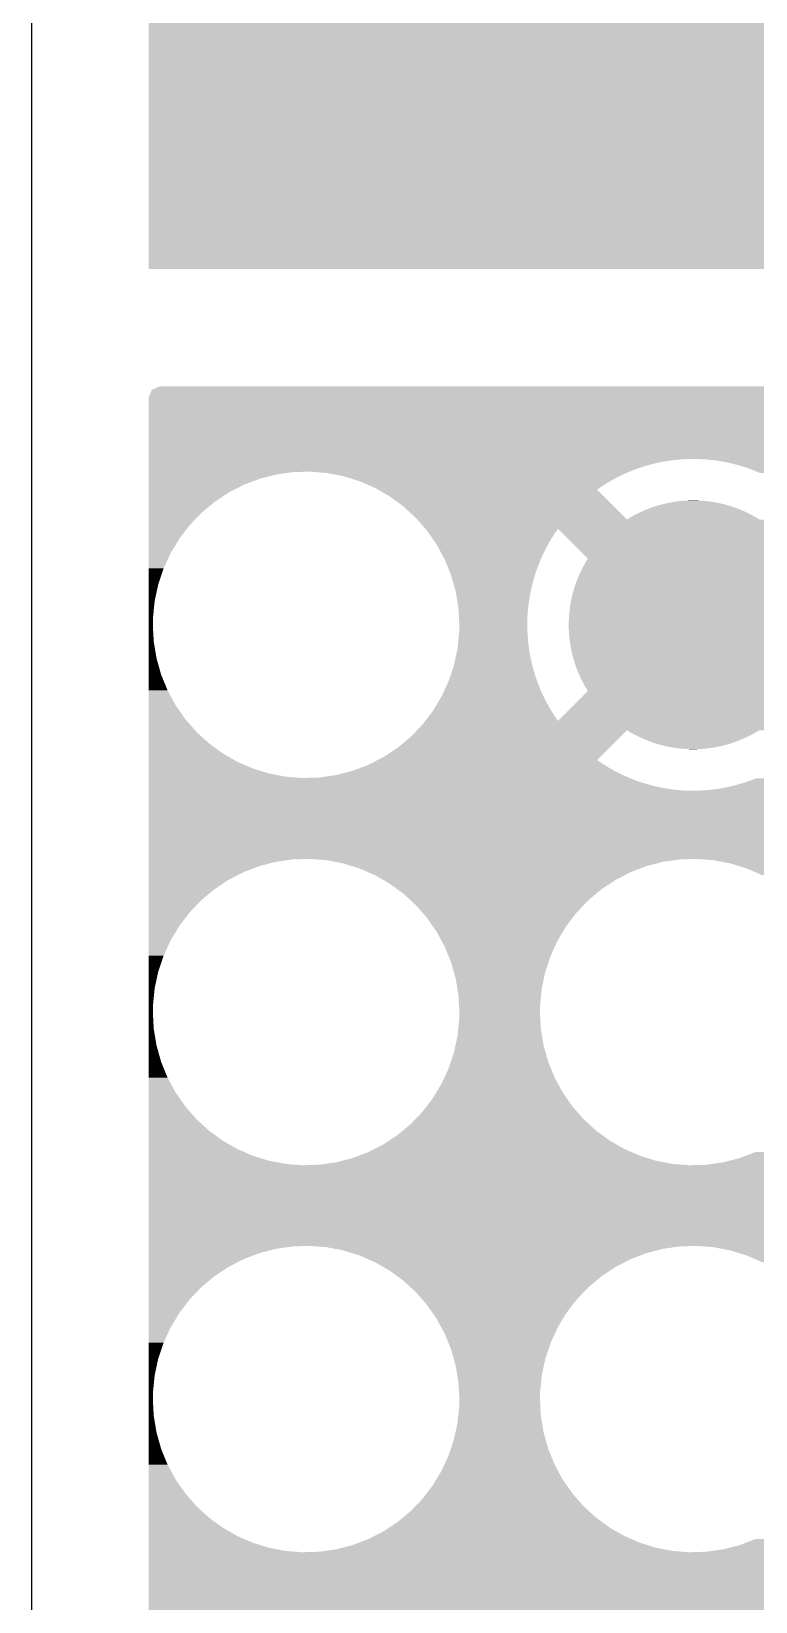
# Model space of a CAD drawing. Extents: x 295 to 953, y 10 to 290.
# Drawn here: x 522.48 to 539.76, y 106.77 to 144.25 of the extents above; entities that cross this region are included whole.
import ezdxf

# ---------------------------------------------------------------- set-up
doc = ezdxf.new("R2010")
doc.units = 0
doc.header["$LTSCALE"] = 5
doc.header["$MEASUREMENT"] = 0
doc.layers.add('PWR1', color=7, linetype='CONTINUOUS')

msp = doc.modelspace()

# ---------------------------------------------------------------- linework, layer by layer
at = {"layer": 'PWR1'}
msp.add_line((522.478, 271.397), (522.478, 75.599), dxfattribs=at)
for points in [[(525.272, 140.165), (525.272, 144.562), (658.545, 140.165), (658.545, 144.562)], [(525.272, 140.125), (525.272, 140.165), (610.027, 140.125), (610.355, 140.165)], [(525.272, 140.04), (525.272, 140.125), (609.708, 140.04), (610.027, 140.125)], [(525.272, 139.914), (525.272, 140.04), (609.404, 139.914), (609.708, 140.04)], [(525.272, 139.747), (525.272, 139.914), (609.119, 139.747), (609.404, 139.914)], [(525.272, 139.544), (525.272, 139.747), (608.859, 139.544), (609.119, 139.747)], [(525.272, 139.307), (525.272, 139.544), (608.63, 139.307), (608.859, 139.544)], [(525.272, 139.042), (525.272, 139.307), (608.434, 139.042), (608.63, 139.307)], [(525.272, 138.752), (525.272, 139.042), (608.276, 138.752), (608.434, 139.042)], [(525.272, 138.571), (525.272, 138.752), (608.207, 138.571), (608.276, 138.752)], [(525.272, 135.5), (525.352, 135.696), (560.195, 135.5), (560.113, 135.696)], [(525.353, 135.696), (525.548, 135.777), (560.113, 135.696), (559.918, 135.777)], [(525.272, 135.496), (525.272, 135.5), (560.197, 135.496), (560.195, 135.5)], [(525.272, 134.041), (525.272, 135.496), (560.197, 134.041), (560.197, 135.496)], [(525.272, 134.036), (525.272, 134.041), (538.056, 134.036), (538.189, 134.041)], [(525.272, 134.041), (525.272, 134.041), (538.189, 134.041), (538.322, 134.041)], [(525.272, 134.026), (525.272, 134.036), (537.923, 134.026), (538.056, 134.036)], [(525.272, 134.012), (525.272, 134.026), (537.791, 134.012), (537.923, 134.026)], [(525.272, 133.994), (525.272, 134.012), (537.659, 133.994), (537.791, 134.012)], [(525.272, 133.971), (525.272, 133.994), (537.528, 133.971), (537.659, 133.994)], [(525.272, 133.944), (525.272, 133.971), (537.397, 133.944), (537.528, 133.971)], [(525.272, 133.913), (525.272, 133.944), (537.268, 133.913), (537.397, 133.944)], [(525.272, 133.877), (525.272, 133.913), (537.14, 133.877), (537.268, 133.913)], [(525.272, 133.837), (525.272, 133.877), (537.013, 133.837), (537.14, 133.877)], [(525.272, 133.793), (525.272, 133.837), (536.888, 133.793), (537.013, 133.837)], [(525.272, 133.744), (525.272, 133.793), (536.764, 133.744), (536.888, 133.793)], [(538.455, 134.037), (538.322, 134.041), (560.197, 134.037), (560.197, 134.041)], [(538.587, 134.029), (538.455, 134.037), (560.197, 134.029), (560.197, 134.037)], [(538.72, 134.016), (538.587, 134.029), (560.197, 134.016), (560.197, 134.029)], [(538.852, 133.998), (538.72, 134.016), (560.197, 133.998), (560.197, 134.016)], [(538.983, 133.977), (538.852, 133.998), (560.197, 133.977), (560.197, 133.998)], [(539.113, 133.951), (538.983, 133.977), (560.197, 133.951), (560.197, 133.977)], [(539.243, 133.92), (539.113, 133.951), (560.197, 133.92), (560.197, 133.951)], [(539.371, 133.885), (539.243, 133.92), (560.197, 133.885), (560.197, 133.92)], [(539.498, 133.846), (539.371, 133.885), (560.197, 133.846), (560.197, 133.885)], [(539.624, 133.803), (539.498, 133.846), (560.197, 133.803), (560.197, 133.846)], [(539.748, 133.755), (539.624, 133.803), (560.197, 133.755), (560.197, 133.803)], [(525.272, 133.739), (525.272, 133.744), (536.751, 133.739), (536.764, 133.744)], [(525.272, 133.726), (525.272, 133.739), (528.712, 133.726), (529.116, 133.739)], [(525.272, 133.668), (525.272, 133.726), (528.312, 133.668), (528.712, 133.726)], [(525.272, 133.567), (525.272, 133.668), (527.92, 133.567), (528.312, 133.668)], [(525.272, 133.423), (525.272, 133.567), (527.543, 133.423), (527.92, 133.567)], [(525.272, 133.238), (525.272, 133.423), (527.183, 133.238), (527.543, 133.423)], [(529.519, 133.707), (529.116, 133.739), (536.678, 133.707), (536.751, 133.739)], [(529.601, 133.692), (529.519, 133.707), (536.642, 133.692), (536.678, 133.707)], [(529.898, 133.635), (529.601, 133.692), (536.521, 133.635), (536.642, 133.692)], [(529.916, 133.631), (529.898, 133.635), (536.515, 133.631), (536.521, 133.635)], [(530.102, 133.574), (529.916, 133.631), (536.403, 133.574), (536.515, 133.631)], [(530.302, 133.512), (530.102, 133.574), (536.292, 133.512), (536.403, 133.574)], [(530.309, 133.509), (530.302, 133.512), (536.287, 133.509), (536.292, 133.512)], [(530.466, 133.441), (530.309, 133.509), (536.173, 133.441), (536.287, 133.509)], [(530.633, 133.369), (530.466, 133.441), (536.061, 133.369), (536.173, 133.441)], [(539.871, 133.703), (539.748, 133.755), (560.197, 133.703), (560.197, 133.755)], [(525.272, 133.015), (525.272, 133.238), (526.846, 133.015), (527.183, 133.238)], [(530.673, 133.351), (530.633, 133.369), (536.036, 133.351), (536.061, 133.369)], [(530.746, 133.309), (530.673, 133.351), (535.975, 133.309), (536.036, 133.351)], [(531.023, 133.15), (530.746, 133.309), (536.134, 133.15), (535.975, 133.309)], [(531.35, 132.912), (531.023, 133.15), (536.372, 132.912), (536.134, 133.15)], [(537.986, 133.039), (538.093, 133.047), (538.554, 133.039), (538.444, 133.047)], [(538.093, 133.047), (538.102, 133.048), (538.444, 133.047), (538.439, 133.048)], [(538.102, 133.048), (538.209, 133.052), (538.439, 133.048), (538.327, 133.052)], [(538.209, 133.052), (538.324, 133.052), (538.327, 133.052), (538.324, 133.052)], [(525.272, 132.755), (525.272, 133.015), (526.536, 132.755), (526.846, 133.015)], [(525.272, 132.464), (525.272, 132.755), (526.256, 132.464), (526.536, 132.755)], [(531.648, 132.639), (531.35, 132.912), (536.645, 132.639), (536.372, 132.912)], [(536.787, 132.656), (536.882, 132.709), (539.752, 132.656), (539.656, 132.709)], [(536.882, 132.709), (536.888, 132.711), (539.656, 132.709), (539.651, 132.711)], [(536.888, 132.711), (536.985, 132.76), (539.651, 132.711), (539.553, 132.76)], [(536.985, 132.76), (536.991, 132.763), (539.553, 132.76), (539.548, 132.763)], [(536.991, 132.763), (537.09, 132.808), (539.548, 132.763), (539.449, 132.808)], [(537.09, 132.808), (537.096, 132.811), (539.449, 132.808), (539.443, 132.811)], [(537.096, 132.811), (537.196, 132.852), (539.443, 132.811), (539.342, 132.852)], [(537.196, 132.852), (537.202, 132.854), (539.342, 132.852), (539.336, 132.854)], [(537.202, 132.854), (537.305, 132.891), (539.336, 132.854), (539.234, 132.891)], [(537.305, 132.891), (537.311, 132.893), (539.234, 132.891), (539.228, 132.893)], [(537.311, 132.893), (537.414, 132.927), (539.228, 132.893), (539.124, 132.927)], [(537.414, 132.927), (537.421, 132.928), (539.124, 132.927), (539.118, 132.928)], [(537.421, 132.928), (537.525, 132.958), (539.118, 132.928), (539.013, 132.958)], [(537.525, 132.958), (537.532, 132.959), (539.013, 132.958), (539.007, 132.959)], [(537.532, 132.959), (537.637, 132.984), (539.007, 132.959), (538.901, 132.984)], [(537.637, 132.984), (537.644, 132.986), (538.901, 132.984), (538.895, 132.986)], [(537.644, 132.986), (537.75, 133.007), (538.895, 132.986), (538.788, 133.007)], [(537.75, 133.007), (537.757, 133.008), (538.788, 133.007), (538.782, 133.008)], [(537.757, 133.008), (537.864, 133.025), (538.782, 133.008), (538.674, 133.025)], [(537.864, 133.025), (537.871, 133.026), (538.674, 133.025), (538.668, 133.026)], [(537.871, 133.026), (537.979, 133.038), (538.668, 133.026), (538.559, 133.038)], [(537.979, 133.038), (537.986, 133.039), (538.559, 133.038), (538.554, 133.039)], [(525.272, 132.143), (525.272, 132.464), (526.011, 132.143), (526.256, 132.464)], [(531.685, 132.596), (531.648, 132.639), (536.688, 132.596), (536.645, 132.639)], [(531.718, 132.559), (531.685, 132.596), (544.238, 132.559), (544.247, 132.596)], [(531.784, 132.483), (531.718, 132.559), (544.224, 132.483), (544.238, 132.559)], [(531.851, 132.407), (531.784, 132.483), (544.215, 132.407), (544.224, 132.483)], [(531.877, 132.377), (531.851, 132.407), (544.213, 132.377), (544.215, 132.407)], [(531.914, 132.335), (531.877, 132.377), (535.014, 132.335), (535.043, 132.377)], [(531.961, 132.267), (531.914, 132.335), (534.967, 132.267), (535.014, 132.335)], [(535.755, 131.664), (535.043, 132.377), (540.783, 131.664), (541.496, 132.377)], [(536.688, 132.596), (536.781, 132.653), (539.851, 132.596), (539.757, 132.653)], [(536.781, 132.653), (536.787, 132.656), (539.757, 132.653), (539.752, 132.656)], [(525.272, 131.797), (525.272, 132.143), (525.802, 131.797), (526.011, 132.143)], [(532.039, 132.155), (531.961, 132.267), (534.896, 132.155), (534.967, 132.267)], [(532.119, 132.04), (532.039, 132.155), (534.828, 132.04), (534.896, 132.155)], [(532.145, 132.003), (532.119, 132.04), (534.808, 132.003), (534.828, 132.04)], [(532.188, 131.923), (532.145, 132.003), (534.764, 131.923), (534.808, 132.003)], [(532.252, 131.805), (532.188, 131.923), (534.704, 131.805), (534.764, 131.923)], [(525.272, 131.43), (525.272, 131.797), (525.632, 131.43), (525.802, 131.797)], [(532.318, 131.684), (532.252, 131.805), (534.649, 131.684), (534.704, 131.805)], [(532.338, 131.648), (532.318, 131.684), (534.633, 131.648), (534.649, 131.684)], [(532.373, 131.561), (532.338, 131.648), (534.597, 131.561), (534.633, 131.648)], [(532.424, 131.437), (532.373, 131.561), (534.549, 131.437), (534.597, 131.561)], [(535.67, 131.518), (535.696, 131.565), (540.869, 131.518), (540.842, 131.565)], [(535.696, 131.565), (535.727, 131.617), (540.842, 131.565), (540.812, 131.617)], [(535.727, 131.617), (535.755, 131.664), (540.812, 131.617), (540.783, 131.664)], [(525.272, 131.046), (525.272, 131.43), (525.504, 131.046), (525.632, 131.43)], [(532.475, 131.311), (532.424, 131.437), (534.506, 131.311), (534.549, 131.437)], [(532.49, 131.273), (532.475, 131.311), (534.494, 131.273), (534.506, 131.311)], [(532.516, 131.184), (532.49, 131.273), (534.467, 131.184), (534.494, 131.273)], [(532.552, 131.056), (532.516, 131.184), (534.432, 131.056), (534.467, 131.184)], [(535.498, 131.15), (535.521, 131.206), (541.04, 131.15), (541.019, 131.206)], [(535.521, 131.206), (535.541, 131.256), (541.019, 131.206), (540.997, 131.256)], [(535.541, 131.256), (535.566, 131.312), (540.997, 131.256), (540.973, 131.312)], [(535.566, 131.312), (535.589, 131.361), (540.973, 131.312), (540.949, 131.361)], [(535.589, 131.361), (535.616, 131.416), (540.949, 131.361), (540.923, 131.416)], [(535.616, 131.416), (535.64, 131.464), (540.923, 131.416), (540.898, 131.464)], [(535.64, 131.464), (535.67, 131.518), (540.898, 131.464), (540.869, 131.518)], [(525.272, 130.651), (525.272, 131.046), (525.419, 130.651), (525.504, 131.046)], [(532.589, 130.926), (532.552, 131.056), (534.401, 130.926), (534.432, 131.056)], [(532.601, 130.885), (532.589, 130.926), (534.393, 130.885), (534.401, 130.926)], [(532.615, 130.796), (532.601, 130.885), (534.375, 130.796), (534.393, 130.885)], [(532.637, 130.665), (532.615, 130.796), (534.353, 130.665), (534.375, 130.796)], [(535.38, 130.768), (535.392, 130.821), (541.159, 130.768), (541.146, 130.821)], [(535.392, 130.821), (535.409, 130.879), (541.146, 130.821), (541.13, 130.879)], [(535.409, 130.879), (535.423, 130.932), (541.13, 130.879), (541.115, 130.932)], [(535.423, 130.932), (535.442, 130.99), (541.115, 130.932), (541.097, 130.99)], [(535.442, 130.99), (535.458, 131.041), (541.097, 130.99), (541.08, 131.041)], [(535.458, 131.041), (535.479, 131.099), (541.08, 131.041), (541.06, 131.099)], [(535.479, 131.099), (535.498, 131.15), (541.06, 131.099), (541.04, 131.15)], [(525.272, 130.249), (525.272, 130.651), (525.379, 130.249), (525.419, 130.651)], [(532.659, 130.533), (532.637, 130.665), (534.336, 130.533), (534.353, 130.665)], [(532.667, 130.486), (532.659, 130.533), (534.331, 130.486), (534.336, 130.533)], [(532.672, 130.4), (532.667, 130.486), (534.323, 130.4), (534.331, 130.486)], [(535.313, 130.367), (535.32, 130.427), (541.225, 130.367), (541.219, 130.427)], [(535.32, 130.427), (535.326, 130.481), (541.219, 130.427), (541.212, 130.481)], [(535.326, 130.481), (535.335, 130.542), (541.212, 130.481), (541.204, 130.542)], [(535.335, 130.542), (535.344, 130.595), (541.204, 130.542), (541.194, 130.595)], [(535.344, 130.595), (535.355, 130.655), (541.194, 130.595), (541.184, 130.655)], [(535.355, 130.655), (535.366, 130.708), (541.184, 130.655), (541.172, 130.708)], [(535.366, 130.708), (535.38, 130.768), (541.172, 130.708), (541.159, 130.768)], [(525.272, 130.082), (525.272, 130.249), (525.375, 130.082), (525.379, 130.249)], [(525.272, 129.679), (525.272, 130.082), (525.397, 129.679), (525.375, 130.082)], [(532.679, 130.268), (532.672, 130.4), (534.314, 130.268), (534.323, 130.4)], [(532.687, 130.135), (532.679, 130.268), (534.31, 130.135), (534.314, 130.268)], [(532.69, 130.082), (532.687, 130.135), (534.31, 130.082), (534.31, 130.135)], [(532.687, 129.949), (532.69, 130.082), (534.312, 129.949), (534.31, 130.082)], [(535.299, 130.082), (535.3, 130.137), (541.239, 130.082), (541.238, 130.137)], [(535.3, 130.028), (535.299, 130.082), (541.239, 130.028), (541.239, 130.082)], [(535.3, 130.137), (535.302, 130.198), (541.238, 130.137), (541.237, 130.198)], [(535.302, 130.198), (535.304, 130.252), (541.237, 130.198), (541.234, 130.252)], [(535.304, 130.252), (535.309, 130.313), (541.234, 130.252), (541.23, 130.313)], [(535.309, 130.313), (535.313, 130.367), (541.23, 130.313), (541.225, 130.367)], [(525.272, 129.28), (525.272, 129.679), (525.464, 129.28), (525.397, 129.679)], [(532.649, 129.552), (532.662, 129.684), (534.346, 129.552), (534.33, 129.684)], [(532.662, 129.684), (532.676, 129.817), (534.33, 129.684), (534.319, 129.817)], [(532.676, 129.817), (532.686, 129.916), (534.319, 129.817), (534.314, 129.916)], [(532.686, 129.916), (532.687, 129.949), (534.314, 129.916), (534.312, 129.949)], [(535.301, 129.967), (535.3, 130.028), (541.236, 129.967), (541.239, 130.028)], [(535.305, 129.913), (535.301, 129.967), (541.234, 129.913), (541.236, 129.967)], [(535.308, 129.852), (535.305, 129.913), (541.23, 129.852), (541.234, 129.913)], [(535.313, 129.798), (535.308, 129.852), (541.226, 129.798), (541.23, 129.852)], [(535.319, 129.738), (535.313, 129.798), (541.219, 129.738), (541.226, 129.798)], [(535.327, 129.683), (535.319, 129.738), (541.212, 129.683), (541.219, 129.738)], [(535.335, 129.623), (535.327, 129.683), (541.203, 129.623), (541.212, 129.683)], [(532.597, 129.29), (532.625, 129.42), (534.39, 129.29), (534.366, 129.42)], [(532.625, 129.42), (532.645, 129.514), (534.366, 129.42), (534.352, 129.514)], [(532.645, 129.514), (532.649, 129.552), (534.352, 129.514), (534.346, 129.552)], [(535.344, 129.57), (535.335, 129.623), (541.195, 129.57), (541.203, 129.623)], [(535.355, 129.51), (535.344, 129.57), (541.183, 129.51), (541.195, 129.57)], [(535.366, 129.456), (535.355, 129.51), (541.173, 129.456), (541.183, 129.51)], [(535.379, 129.397), (535.366, 129.456), (541.159, 129.397), (541.173, 129.456)], [(535.393, 129.344), (535.379, 129.397), (541.146, 129.344), (541.159, 129.397)], [(535.408, 129.286), (535.393, 129.344), (541.13, 129.286), (541.146, 129.344)], [(525.272, 128.891), (525.272, 129.28), (525.574, 128.891), (525.464, 129.28)], [(532.489, 128.903), (532.531, 129.031), (534.49, 128.903), (534.452, 129.031)], [(532.531, 129.031), (532.56, 129.118), (534.452, 129.031), (534.43, 129.118)], [(532.56, 129.118), (532.569, 129.16), (534.43, 129.118), (534.419, 129.16)], [(532.569, 129.16), (532.597, 129.29), (534.419, 129.16), (534.39, 129.29)], [(535.424, 129.233), (535.408, 129.286), (541.115, 129.233), (541.13, 129.286)], [(535.441, 129.175), (535.424, 129.233), (541.097, 129.175), (541.115, 129.233)], [(535.459, 129.124), (535.441, 129.175), (541.08, 129.124), (541.097, 129.175)], [(535.478, 129.066), (535.459, 129.124), (541.059, 129.066), (541.08, 129.124)], [(535.498, 129.015), (535.478, 129.066), (541.041, 129.015), (541.059, 129.066)], [(535.52, 128.959), (535.498, 129.015), (541.018, 128.959), (541.041, 129.015)], [(535.542, 128.909), (535.52, 128.959), (540.997, 128.909), (541.018, 128.959)], [(525.272, 128.517), (525.272, 128.891), (525.727, 128.517), (525.574, 128.891)], [(532.337, 128.529), (532.394, 128.652), (534.628, 128.529), (534.578, 128.652)], [(532.394, 128.652), (532.432, 128.735), (534.578, 128.652), (534.547, 128.735)], [(532.432, 128.735), (532.446, 128.777), (534.547, 128.735), (534.532, 128.777)], [(532.446, 128.777), (532.489, 128.903), (534.532, 128.777), (534.49, 128.903)], [(535.566, 128.853), (535.542, 128.909), (540.972, 128.853), (540.997, 128.909)], [(535.589, 128.804), (535.566, 128.853), (540.95, 128.804), (540.972, 128.853)], [(535.615, 128.749), (535.589, 128.804), (540.923, 128.749), (540.95, 128.804)], [(535.641, 128.701), (535.615, 128.749), (540.898, 128.701), (540.923, 128.749)], [(535.669, 128.647), (535.641, 128.701), (540.869, 128.647), (540.898, 128.701)], [(535.696, 128.6), (535.669, 128.647), (540.843, 128.6), (540.869, 128.647)], [(535.727, 128.547), (535.696, 128.6), (540.811, 128.547), (540.843, 128.6)], [(535.755, 128.501), (535.727, 128.547), (540.783, 128.501), (540.811, 128.547)], [(525.272, 128.162), (525.272, 128.517), (525.92, 128.162), (525.727, 128.517)], [(532.074, 128.055), (532.144, 128.17), (534.869, 128.055), (534.803, 128.17)], [(532.144, 128.17), (532.214, 128.288), (534.803, 128.17), (534.74, 128.288)], [(532.214, 128.288), (532.263, 128.368), (534.74, 128.288), (534.701, 128.368)], [(532.263, 128.368), (532.281, 128.407), (534.701, 128.368), (534.682, 128.407)], [(532.281, 128.407), (532.337, 128.529), (534.682, 128.407), (534.628, 128.529)], [(535.043, 127.788), (535.755, 128.501), (541.496, 127.788), (540.783, 128.501)], [(525.272, 127.83), (525.272, 128.162), (526.151, 127.83), (525.92, 128.162)], [(525.272, 127.526), (525.272, 127.83), (526.417, 127.526), (526.151, 127.83)], [(531.875, 127.788), (531.908, 127.831), (535.043, 127.788), (535.013, 127.831)], [(531.908, 127.831), (531.993, 127.942), (535.013, 127.831), (534.939, 127.942)], [(531.993, 127.942), (532.054, 128.022), (534.939, 127.942), (534.889, 128.022)], [(532.054, 128.022), (532.074, 128.055), (534.889, 128.022), (534.869, 128.055)], [(525.272, 127.253), (525.272, 127.526), (526.715, 127.253), (526.417, 127.526)], [(531.529, 127.409), (531.681, 127.568), (536.529, 127.409), (536.688, 127.568)], [(531.681, 127.568), (531.724, 127.613), (544.319, 127.568), (544.3, 127.613)], [(531.724, 127.613), (531.793, 127.685), (544.3, 127.613), (544.274, 127.685)], [(531.793, 127.685), (531.808, 127.701), (544.274, 127.685), (544.269, 127.701)], [(531.808, 127.701), (531.853, 127.759), (544.269, 127.701), (544.252, 127.759)], [(531.853, 127.759), (531.875, 127.788), (544.252, 127.759), (544.246, 127.788)], [(536.781, 127.512), (536.688, 127.568), (539.757, 127.512), (539.851, 127.568)], [(536.786, 127.509), (536.781, 127.512), (539.752, 127.509), (539.757, 127.512)], [(536.882, 127.456), (536.786, 127.509), (539.657, 127.456), (539.752, 127.509)], [(536.887, 127.453), (536.882, 127.456), (539.651, 127.453), (539.657, 127.456)], [(536.985, 127.404), (536.887, 127.453), (539.554, 127.404), (539.651, 127.453)], [(525.272, 127.014), (525.272, 127.253), (527.041, 127.014), (526.715, 127.253)], [(530.881, 126.927), (531.218, 127.15), (536.046, 126.927), (536.27, 127.15)], [(531.218, 127.15), (531.529, 127.409), (536.27, 127.15), (536.529, 127.409)], [(536.99, 127.402), (536.985, 127.404), (539.548, 127.402), (539.554, 127.404)], [(537.09, 127.357), (536.99, 127.402), (539.449, 127.357), (539.548, 127.402)], [(537.095, 127.354), (537.09, 127.357), (539.443, 127.354), (539.449, 127.357)], [(537.197, 127.313), (537.095, 127.354), (539.342, 127.313), (539.443, 127.354)], [(537.202, 127.311), (537.197, 127.313), (539.336, 127.311), (539.342, 127.313)], [(537.305, 127.273), (537.202, 127.311), (539.234, 127.273), (539.336, 127.311)], [(537.31, 127.271), (537.305, 127.273), (539.228, 127.271), (539.234, 127.273)], [(537.415, 127.238), (537.31, 127.271), (539.124, 127.238), (539.228, 127.271)], [(537.42, 127.236), (537.415, 127.238), (539.118, 127.236), (539.124, 127.238)], [(537.526, 127.207), (537.42, 127.236), (539.013, 127.207), (539.118, 127.236)], [(537.531, 127.206), (537.526, 127.207), (539.007, 127.206), (539.013, 127.207)], [(537.638, 127.18), (537.531, 127.206), (538.901, 127.18), (539.007, 127.206)], [(537.643, 127.179), (537.638, 127.18), (538.895, 127.179), (538.901, 127.18)], [(537.751, 127.158), (537.643, 127.179), (538.788, 127.158), (538.895, 127.179)], [(537.756, 127.157), (537.751, 127.158), (538.781, 127.157), (538.788, 127.158)], [(537.865, 127.14), (537.756, 127.157), (538.674, 127.14), (538.781, 127.157)], [(537.87, 127.139), (537.865, 127.14), (538.667, 127.139), (538.674, 127.14)], [(537.98, 127.127), (537.87, 127.139), (538.56, 127.127), (538.667, 127.139)], [(537.985, 127.126), (537.98, 127.127), (538.552, 127.126), (538.56, 127.127)], [(538.095, 127.118), (537.985, 127.126), (538.445, 127.118), (538.552, 127.126)], [(538.1, 127.117), (538.095, 127.118), (538.436, 127.117), (538.445, 127.118)], [(538.212, 127.113), (538.1, 127.117), (538.33, 127.113), (538.436, 127.117)], [(538.215, 127.113), (538.212, 127.113), (538.215, 127.113), (538.33, 127.113)], [(525.272, 126.814), (525.272, 127.014), (527.392, 126.814), (527.041, 127.014)], [(525.272, 126.652), (525.272, 126.814), (527.763, 126.652), (527.392, 126.814)], [(530.257, 126.641), (530.435, 126.709), (536.311, 126.641), (536.197, 126.709)], [(530.435, 126.709), (530.522, 126.742), (536.197, 126.709), (536.145, 126.742)], [(530.522, 126.742), (530.596, 126.781), (536.145, 126.742), (536.085, 126.781)], [(530.596, 126.781), (530.743, 126.856), (536.085, 126.781), (535.975, 126.856)], [(530.743, 126.856), (530.881, 126.927), (535.975, 126.856), (536.046, 126.927)], [(525.272, 126.533), (525.272, 126.652), (528.149, 126.533), (527.763, 126.652)], [(525.272, 126.458), (525.272, 126.533), (528.546, 126.458), (528.149, 126.533)], [(525.272, 126.426), (525.272, 126.458), (528.949, 126.426), (528.546, 126.458)], [(525.272, 126.41), (525.272, 126.426), (536.79, 126.41), (536.752, 126.426)], [(525.272, 126.362), (525.272, 126.41), (536.914, 126.362), (536.79, 126.41)], [(525.272, 126.319), (525.272, 126.362), (537.04, 126.319), (536.914, 126.362)], [(525.272, 126.28), (525.272, 126.319), (537.167, 126.28), (537.04, 126.319)], [(528.949, 126.426), (529.353, 126.439), (536.752, 126.426), (536.721, 126.439)], [(529.353, 126.439), (529.509, 126.462), (536.721, 126.439), (536.668, 126.462)], [(529.509, 126.462), (529.753, 126.497), (536.668, 126.462), (536.592, 126.497)], [(529.753, 126.497), (529.833, 126.518), (536.592, 126.497), (536.547, 126.518)], [(529.833, 126.518), (530.064, 126.577), (536.547, 126.518), (536.428, 126.577)], [(530.064, 126.577), (530.144, 126.598), (536.428, 126.577), (536.39, 126.598)], [(530.144, 126.598), (530.257, 126.641), (536.39, 126.598), (536.311, 126.641)], [(539.398, 126.288), (539.498, 126.319), (549.701, 126.288), (549.654, 126.319)], [(539.498, 126.319), (539.525, 126.328), (549.654, 126.319), (549.663, 126.328)], [(539.525, 126.328), (539.651, 126.372), (549.663, 126.328), (549.707, 126.372)], [(539.651, 126.372), (539.775, 126.421), (549.707, 126.372), (549.756, 126.421)], [(525.272, 126.245), (525.272, 126.28), (537.296, 126.245), (537.167, 126.28)], [(525.272, 126.214), (525.272, 126.245), (537.425, 126.214), (537.296, 126.245)], [(525.272, 126.188), (525.272, 126.214), (537.556, 126.188), (537.425, 126.214)], [(525.272, 126.166), (525.272, 126.188), (537.687, 126.166), (537.556, 126.188)], [(525.272, 126.149), (525.272, 126.166), (537.819, 126.149), (537.687, 126.166)], [(525.272, 126.136), (525.272, 126.149), (537.951, 126.136), (537.819, 126.149)], [(525.272, 126.128), (525.272, 126.136), (538.084, 126.128), (537.951, 126.136)], [(525.272, 126.124), (525.272, 126.128), (538.217, 126.124), (538.084, 126.128)], [(525.272, 126.123), (525.272, 126.124), (550.068, 126.123), (550.066, 126.124)], [(525.272, 126.105), (525.272, 126.123), (550.143, 126.105), (550.068, 126.123)], [(525.272, 126.091), (525.272, 126.105), (550.219, 126.091), (550.143, 126.105)], [(525.272, 126.082), (525.272, 126.091), (550.295, 126.082), (550.219, 126.091)], [(525.272, 126.077), (525.272, 126.082), (550.371, 126.077), (550.295, 126.082)], [(525.272, 126.076), (525.272, 126.077), (550.448, 126.076), (550.371, 126.077)], [(525.272, 124.496), (525.272, 126.076), (560.197, 124.496), (560.197, 126.076)], [(538.217, 126.124), (538.35, 126.124), (550.066, 126.124), (550.064, 126.124)], [(538.35, 126.124), (538.483, 126.129), (550.064, 126.124), (550.048, 126.129)], [(538.483, 126.129), (538.616, 126.139), (550.048, 126.129), (550.017, 126.139)], [(538.616, 126.139), (538.681, 126.145), (550.017, 126.139), (549.995, 126.145)], [(538.681, 126.145), (538.748, 126.152), (549.995, 126.145), (549.976, 126.152)], [(538.748, 126.152), (538.88, 126.171), (549.976, 126.152), (549.927, 126.171)], [(538.88, 126.171), (538.888, 126.172), (549.927, 126.171), (549.923, 126.172)], [(538.888, 126.172), (539.011, 126.193), (549.923, 126.172), (549.874, 126.193)], [(539.011, 126.193), (539.056, 126.203), (549.874, 126.193), (549.853, 126.203)], [(539.056, 126.203), (539.141, 126.22), (549.853, 126.203), (549.818, 126.22)], [(539.141, 126.22), (539.212, 126.238), (549.818, 126.22), (549.784, 126.238)], [(539.212, 126.238), (539.27, 126.252), (549.784, 126.238), (549.76, 126.252)], [(539.27, 126.252), (539.358, 126.277), (549.76, 126.252), (549.718, 126.277)], [(539.358, 126.277), (539.398, 126.288), (549.718, 126.277), (549.701, 126.288)], [(525.272, 124.483), (525.272, 124.496), (528.712, 124.483), (529.116, 124.496)], [(525.272, 124.426), (525.272, 124.483), (528.312, 124.426), (528.712, 124.483)], [(525.272, 124.324), (525.272, 124.426), (527.92, 124.324), (528.312, 124.426)], [(529.283, 124.483), (529.116, 124.496), (537.949, 124.483), (538.353, 124.496)], [(529.519, 124.465), (529.283, 124.483), (537.821, 124.465), (537.949, 124.483)], [(529.724, 124.426), (529.519, 124.465), (537.549, 124.426), (537.821, 124.465)], [(529.916, 124.389), (529.724, 124.426), (537.407, 124.389), (537.549, 124.426)], [(538.756, 124.465), (538.353, 124.496), (560.197, 124.465), (560.197, 124.496)], [(539.153, 124.389), (538.756, 124.465), (560.197, 124.389), (560.197, 124.465)], [(525.272, 124.18), (525.272, 124.324), (527.543, 124.18), (527.92, 124.324)], [(525.272, 123.995), (525.272, 124.18), (527.183, 123.995), (527.543, 124.18)], [(530.126, 124.324), (529.916, 124.389), (537.157, 124.324), (537.407, 124.389)], [(530.302, 124.27), (530.126, 124.324), (537.015, 124.27), (537.157, 124.324)], [(530.508, 124.18), (530.302, 124.27), (536.78, 124.18), (537.015, 124.27)], [(530.673, 124.109), (530.508, 124.18), (536.641, 124.109), (536.78, 124.18)], [(530.871, 123.995), (530.673, 124.109), (536.42, 123.995), (536.641, 124.109)], [(539.539, 124.27), (539.153, 124.389), (560.197, 124.27), (560.197, 124.389)], [(539.91, 124.109), (539.539, 124.27), (560.197, 124.109), (560.197, 124.27)], [(525.272, 123.772), (525.272, 123.995), (526.846, 123.772), (527.183, 123.995)], [(525.272, 123.513), (525.272, 123.772), (526.536, 123.513), (526.846, 123.772)], [(531.023, 123.908), (530.871, 123.995), (536.288, 123.908), (536.42, 123.995)], [(531.209, 123.772), (531.023, 123.908), (536.083, 123.772), (536.288, 123.908)], [(531.35, 123.669), (531.209, 123.772), (535.96, 123.669), (536.083, 123.772)], [(525.272, 123.221), (525.272, 123.513), (526.256, 123.221), (526.536, 123.513)], [(531.521, 123.513), (531.35, 123.669), (535.773, 123.513), (535.96, 123.669)], [(531.648, 123.396), (531.521, 123.513), (535.661, 123.396), (535.773, 123.513)], [(531.801, 123.221), (531.648, 123.396), (535.493, 123.221), (535.661, 123.396)], [(525.272, 122.9), (525.272, 123.221), (526.011, 122.9), (526.256, 123.221)], [(531.914, 123.092), (531.801, 123.221), (535.394, 123.092), (535.493, 123.221)], [(532.047, 122.9), (531.914, 123.092), (535.247, 122.9), (535.394, 123.092)], [(525.272, 122.554), (525.272, 122.9), (525.802, 122.554), (526.011, 122.9)], [(525.272, 122.187), (525.272, 122.554), (525.632, 122.187), (525.802, 122.554)], [(532.145, 122.76), (532.047, 122.9), (535.163, 122.76), (535.247, 122.9)], [(532.257, 122.554), (532.145, 122.76), (535.039, 122.554), (535.163, 122.76)], [(532.338, 122.405), (532.257, 122.554), (534.97, 122.405), (535.039, 122.554)], [(525.272, 121.804), (525.272, 122.187), (525.504, 121.804), (525.632, 122.187)], [(532.427, 122.187), (532.338, 122.405), (534.869, 122.187), (534.97, 122.405)], [(532.49, 122.031), (532.427, 122.187), (534.817, 122.031), (534.869, 122.187)], [(525.272, 121.409), (525.272, 121.804), (525.419, 121.409), (525.504, 121.804)], [(532.555, 121.804), (532.49, 122.031), (534.741, 121.804), (534.817, 122.031)], [(532.601, 121.642), (532.555, 121.804), (534.706, 121.642), (534.741, 121.804)], [(532.64, 121.409), (532.601, 121.642), (534.656, 121.409), (534.706, 121.642)], [(525.272, 121.006), (525.272, 121.409), (525.379, 121.006), (525.419, 121.409)], [(532.667, 121.243), (532.64, 121.409), (534.64, 121.243), (534.656, 121.409)], [(532.68, 121.006), (532.667, 121.243), (534.616, 121.006), (534.64, 121.243)], [(525.272, 120.84), (525.272, 121.006), (525.375, 120.84), (525.379, 121.006)], [(525.272, 120.436), (525.272, 120.84), (525.397, 120.436), (525.375, 120.84)], [(532.69, 120.84), (532.68, 121.006), (534.612, 120.84), (534.616, 121.006)], [(532.686, 120.673), (532.69, 120.84), (534.621, 120.673), (534.612, 120.84)], [(525.272, 120.038), (525.272, 120.436), (525.464, 120.038), (525.397, 120.436)], [(532.645, 120.271), (532.662, 120.436), (534.662, 120.271), (534.634, 120.436)], [(532.662, 120.436), (532.686, 120.673), (534.634, 120.436), (534.621, 120.673)], [(525.272, 119.649), (525.272, 120.038), (525.574, 119.649), (525.464, 120.038)], [(532.56, 119.876), (532.595, 120.038), (534.747, 119.876), (534.701, 120.038)], [(532.595, 120.038), (532.645, 120.271), (534.701, 120.038), (534.662, 120.271)], [(525.272, 119.274), (525.272, 119.649), (525.727, 119.274), (525.574, 119.649)], [(532.432, 119.492), (532.485, 119.649), (534.875, 119.492), (534.811, 119.649)], [(532.485, 119.649), (532.56, 119.876), (534.811, 119.649), (534.747, 119.876)], [(525.272, 118.919), (525.272, 119.274), (525.92, 118.919), (525.727, 119.274)], [(532.263, 119.126), (532.332, 119.274), (535.045, 119.126), (534.964, 119.274)], [(532.332, 119.274), (532.432, 119.492), (534.964, 119.274), (534.875, 119.492)], [(525.272, 118.588), (525.272, 118.919), (526.151, 118.588), (525.92, 118.919)], [(532.054, 118.78), (532.138, 118.919), (535.254, 118.78), (535.157, 118.919)], [(532.138, 118.919), (532.263, 119.126), (535.157, 118.919), (535.045, 119.126)], [(525.272, 118.283), (525.272, 118.588), (526.417, 118.283), (526.151, 118.588)], [(531.64, 118.283), (531.808, 118.459), (535.654, 118.283), (535.5, 118.459)], [(531.808, 118.459), (531.907, 118.588), (535.5, 118.459), (535.388, 118.588)], [(531.907, 118.588), (532.054, 118.78), (535.388, 118.588), (535.254, 118.78)], [(525.272, 118.01), (525.272, 118.283), (526.715, 118.01), (526.417, 118.283)], [(531.341, 118.01), (531.529, 118.167), (535.952, 118.01), (535.781, 118.167)], [(531.529, 118.167), (531.64, 118.283), (535.781, 118.167), (535.654, 118.283)], [(525.272, 117.772), (525.272, 118.01), (527.041, 117.772), (526.715, 118.01)], [(525.272, 117.571), (525.272, 117.772), (527.392, 117.571), (527.041, 117.772)], [(530.661, 117.571), (530.881, 117.684), (536.629, 117.571), (536.431, 117.684)], [(530.881, 117.684), (531.013, 117.772), (536.431, 117.684), (536.278, 117.772)], [(531.013, 117.772), (531.218, 117.908), (536.278, 117.772), (536.092, 117.908)], [(531.218, 117.908), (531.341, 118.01), (536.092, 117.908), (535.952, 118.01)], [(525.272, 117.41), (525.272, 117.571), (527.763, 117.41), (527.392, 117.571)], [(525.272, 117.291), (525.272, 117.41), (528.149, 117.291), (527.763, 117.41)], [(529.894, 117.291), (530.144, 117.356), (537.386, 117.291), (537.176, 117.356)], [(530.144, 117.356), (530.287, 117.41), (537.176, 117.356), (537, 117.41)], [(530.287, 117.41), (530.522, 117.5), (537, 117.41), (536.793, 117.5)], [(530.522, 117.5), (530.661, 117.571), (536.793, 117.5), (536.629, 117.571)], [(538.99, 117.254), (539.381, 117.356), (560.197, 117.254), (560.197, 117.356)], [(539.381, 117.356), (539.759, 117.5), (560.197, 117.356), (560.197, 117.5)], [(525.272, 117.215), (525.272, 117.291), (528.546, 117.215), (528.149, 117.291)], [(525.272, 117.183), (525.272, 117.215), (528.949, 117.183), (528.546, 117.215)], [(525.272, 115.259), (525.272, 117.183), (560.197, 115.259), (560.197, 117.183)], [(528.949, 117.183), (529.353, 117.197), (538.186, 117.183), (538.018, 117.197)], [(529.353, 117.197), (529.481, 117.215), (538.018, 117.197), (537.783, 117.215)], [(529.481, 117.215), (529.753, 117.254), (537.783, 117.215), (537.577, 117.254)], [(529.753, 117.254), (529.894, 117.291), (537.577, 117.254), (537.386, 117.291)], [(538.186, 117.183), (538.59, 117.197), (560.197, 117.183), (560.197, 117.197)], [(538.59, 117.197), (538.99, 117.254), (560.197, 117.197), (560.197, 117.254)], [(525.272, 115.246), (525.272, 115.259), (528.712, 115.246), (529.116, 115.259)], [(525.272, 115.189), (525.272, 115.246), (528.312, 115.189), (528.712, 115.246)], [(525.272, 115.087), (525.272, 115.189), (527.92, 115.087), (528.312, 115.189)], [(525.272, 114.943), (525.272, 115.087), (527.543, 114.943), (527.92, 115.087)], [(529.283, 115.246), (529.116, 115.259), (537.949, 115.246), (538.353, 115.259)], [(529.519, 115.228), (529.283, 115.246), (537.821, 115.228), (537.949, 115.246)], [(529.724, 115.189), (529.519, 115.228), (537.549, 115.189), (537.821, 115.228)], [(529.916, 115.152), (529.724, 115.189), (537.407, 115.152), (537.549, 115.189)], [(530.126, 115.087), (529.916, 115.152), (537.157, 115.087), (537.407, 115.152)], [(530.302, 115.033), (530.126, 115.087), (537.015, 115.033), (537.157, 115.087)], [(538.756, 115.228), (538.353, 115.259), (560.197, 115.228), (560.197, 115.259)], [(539.153, 115.152), (538.756, 115.228), (560.197, 115.152), (560.197, 115.228)], [(539.539, 115.033), (539.153, 115.152), (560.197, 115.033), (560.197, 115.152)], [(525.272, 114.758), (525.272, 114.943), (527.183, 114.758), (527.543, 114.943)], [(525.272, 114.535), (525.272, 114.758), (526.846, 114.535), (527.183, 114.758)], [(530.508, 114.943), (530.302, 115.033), (536.78, 114.943), (537.015, 115.033)], [(530.673, 114.872), (530.508, 114.943), (536.641, 114.872), (536.78, 114.943)], [(530.871, 114.758), (530.673, 114.872), (536.42, 114.758), (536.641, 114.872)], [(531.023, 114.671), (530.871, 114.758), (536.288, 114.671), (536.42, 114.758)], [(539.91, 114.872), (539.539, 115.033), (560.197, 114.872), (560.197, 115.033)], [(525.272, 114.276), (525.272, 114.535), (526.536, 114.276), (526.846, 114.535)], [(531.209, 114.535), (531.023, 114.671), (536.083, 114.535), (536.288, 114.671)], [(531.35, 114.432), (531.209, 114.535), (535.96, 114.432), (536.083, 114.535)], [(531.521, 114.276), (531.35, 114.432), (535.773, 114.276), (535.96, 114.432)], [(525.272, 113.984), (525.272, 114.276), (526.256, 113.984), (526.536, 114.276)], [(525.272, 113.663), (525.272, 113.984), (526.011, 113.663), (526.256, 113.984)], [(531.648, 114.159), (531.521, 114.276), (535.661, 114.159), (535.773, 114.276)], [(531.801, 113.984), (531.648, 114.159), (535.493, 113.984), (535.661, 114.159)], [(531.914, 113.855), (531.801, 113.984), (535.394, 113.855), (535.493, 113.984)], [(525.272, 113.317), (525.272, 113.663), (525.802, 113.317), (526.011, 113.663)], [(532.047, 113.663), (531.914, 113.855), (535.247, 113.663), (535.394, 113.855)], [(532.145, 113.523), (532.047, 113.663), (535.163, 113.523), (535.247, 113.663)], [(525.272, 112.95), (525.272, 113.317), (525.632, 112.95), (525.802, 113.317)], [(532.257, 113.317), (532.145, 113.523), (535.039, 113.317), (535.163, 113.523)], [(532.338, 113.168), (532.257, 113.317), (534.97, 113.168), (535.039, 113.317)], [(525.272, 112.567), (525.272, 112.95), (525.504, 112.567), (525.632, 112.95)], [(532.427, 112.95), (532.338, 113.168), (534.869, 112.95), (534.97, 113.168)], [(532.49, 112.794), (532.427, 112.95), (534.817, 112.794), (534.869, 112.95)], [(525.272, 112.172), (525.272, 112.567), (525.419, 112.172), (525.504, 112.567)], [(532.555, 112.567), (532.49, 112.794), (534.741, 112.567), (534.817, 112.794)], [(532.601, 112.405), (532.555, 112.567), (534.706, 112.405), (534.741, 112.567)], [(525.272, 111.77), (525.272, 112.172), (525.379, 111.77), (525.419, 112.172)], [(532.64, 112.172), (532.601, 112.405), (534.656, 112.172), (534.706, 112.405)], [(532.667, 112.006), (532.64, 112.172), (534.64, 112.006), (534.656, 112.172)], [(525.272, 111.603), (525.272, 111.77), (525.375, 111.603), (525.379, 111.77)], [(532.68, 111.77), (532.667, 112.006), (534.616, 111.77), (534.64, 112.006)], [(532.69, 111.603), (532.68, 111.77), (534.612, 111.603), (534.616, 111.77)], [(525.272, 111.199), (525.272, 111.603), (525.397, 111.199), (525.375, 111.603)], [(532.662, 111.199), (532.686, 111.436), (534.634, 111.199), (534.621, 111.436)], [(532.686, 111.436), (532.69, 111.603), (534.621, 111.436), (534.612, 111.603)], [(525.272, 110.801), (525.272, 111.199), (525.464, 110.801), (525.397, 111.199)], [(532.595, 110.801), (532.645, 111.034), (534.701, 110.801), (534.662, 111.034)], [(532.645, 111.034), (532.662, 111.199), (534.662, 111.034), (534.634, 111.199)], [(525.272, 110.412), (525.272, 110.801), (525.574, 110.412), (525.464, 110.801)], [(532.485, 110.412), (532.56, 110.639), (534.811, 110.412), (534.747, 110.639)], [(532.56, 110.639), (532.595, 110.801), (534.747, 110.639), (534.701, 110.801)], [(525.272, 110.038), (525.272, 110.412), (525.727, 110.038), (525.574, 110.412)], [(532.332, 110.038), (532.432, 110.256), (534.964, 110.038), (534.875, 110.256)], [(532.432, 110.256), (532.485, 110.412), (534.875, 110.256), (534.811, 110.412)], [(525.272, 109.682), (525.272, 110.038), (525.92, 109.682), (525.727, 110.038)], [(532.138, 109.682), (532.263, 109.889), (535.157, 109.682), (535.045, 109.889)], [(532.263, 109.889), (532.332, 110.038), (535.045, 109.889), (534.964, 110.038)], [(525.272, 109.351), (525.272, 109.682), (526.151, 109.351), (525.92, 109.682)], [(531.907, 109.351), (532.054, 109.543), (535.388, 109.351), (535.254, 109.543)], [(532.054, 109.543), (532.138, 109.682), (535.254, 109.543), (535.157, 109.682)], [(525.272, 109.046), (525.272, 109.351), (526.417, 109.046), (526.151, 109.351)], [(531.64, 109.046), (531.808, 109.222), (535.654, 109.046), (535.5, 109.222)], [(531.808, 109.222), (531.907, 109.351), (535.5, 109.222), (535.388, 109.351)], [(525.272, 108.773), (525.272, 109.046), (526.715, 108.773), (526.417, 109.046)], [(525.272, 108.535), (525.272, 108.773), (527.041, 108.535), (526.715, 108.773)], [(531.218, 108.671), (531.341, 108.773), (536.092, 108.671), (535.952, 108.773)], [(531.341, 108.773), (531.529, 108.93), (535.952, 108.773), (535.781, 108.93)], [(531.529, 108.93), (531.64, 109.046), (535.781, 108.93), (535.654, 109.046)], [(525.272, 108.334), (525.272, 108.535), (527.392, 108.334), (527.041, 108.535)], [(525.272, 108.173), (525.272, 108.334), (527.763, 108.173), (527.392, 108.334)], [(530.522, 108.263), (530.661, 108.334), (536.793, 108.263), (536.629, 108.334)], [(530.661, 108.334), (530.881, 108.447), (536.629, 108.334), (536.431, 108.447)], [(530.881, 108.447), (531.013, 108.535), (536.431, 108.447), (536.278, 108.535)], [(531.013, 108.535), (531.218, 108.671), (536.278, 108.535), (536.092, 108.671)], [(525.272, 108.054), (525.272, 108.173), (528.149, 108.054), (527.763, 108.173)], [(525.272, 107.978), (525.272, 108.054), (528.546, 107.978), (528.149, 108.054)], [(525.272, 107.947), (525.272, 107.978), (528.949, 107.947), (528.546, 107.978)], [(525.272, 106.017), (525.272, 107.947), (560.197, 106.017), (560.197, 107.947)], [(528.949, 107.947), (529.353, 107.96), (538.186, 107.947), (538.018, 107.96)], [(529.353, 107.96), (529.481, 107.978), (538.018, 107.96), (537.783, 107.978)], [(529.481, 107.978), (529.753, 108.017), (537.783, 107.978), (537.577, 108.017)], [(529.753, 108.017), (529.894, 108.054), (537.577, 108.017), (537.386, 108.054)], [(529.894, 108.054), (530.144, 108.119), (537.386, 108.054), (537.176, 108.119)], [(530.144, 108.119), (530.287, 108.173), (537.176, 108.119), (537, 108.173)], [(530.287, 108.173), (530.522, 108.263), (537, 108.173), (536.793, 108.263)], [(538.186, 107.947), (538.59, 107.96), (560.197, 107.947), (560.197, 107.96)], [(538.59, 107.96), (538.99, 108.017), (560.197, 107.96), (560.197, 108.017)], [(538.99, 108.017), (539.381, 108.119), (560.197, 108.017), (560.197, 108.119)], [(539.381, 108.119), (539.759, 108.263), (560.197, 108.119), (560.197, 108.263)]]:
    msp.add_solid(points, dxfattribs=at)

doc.saveas('drawing.dxf')
